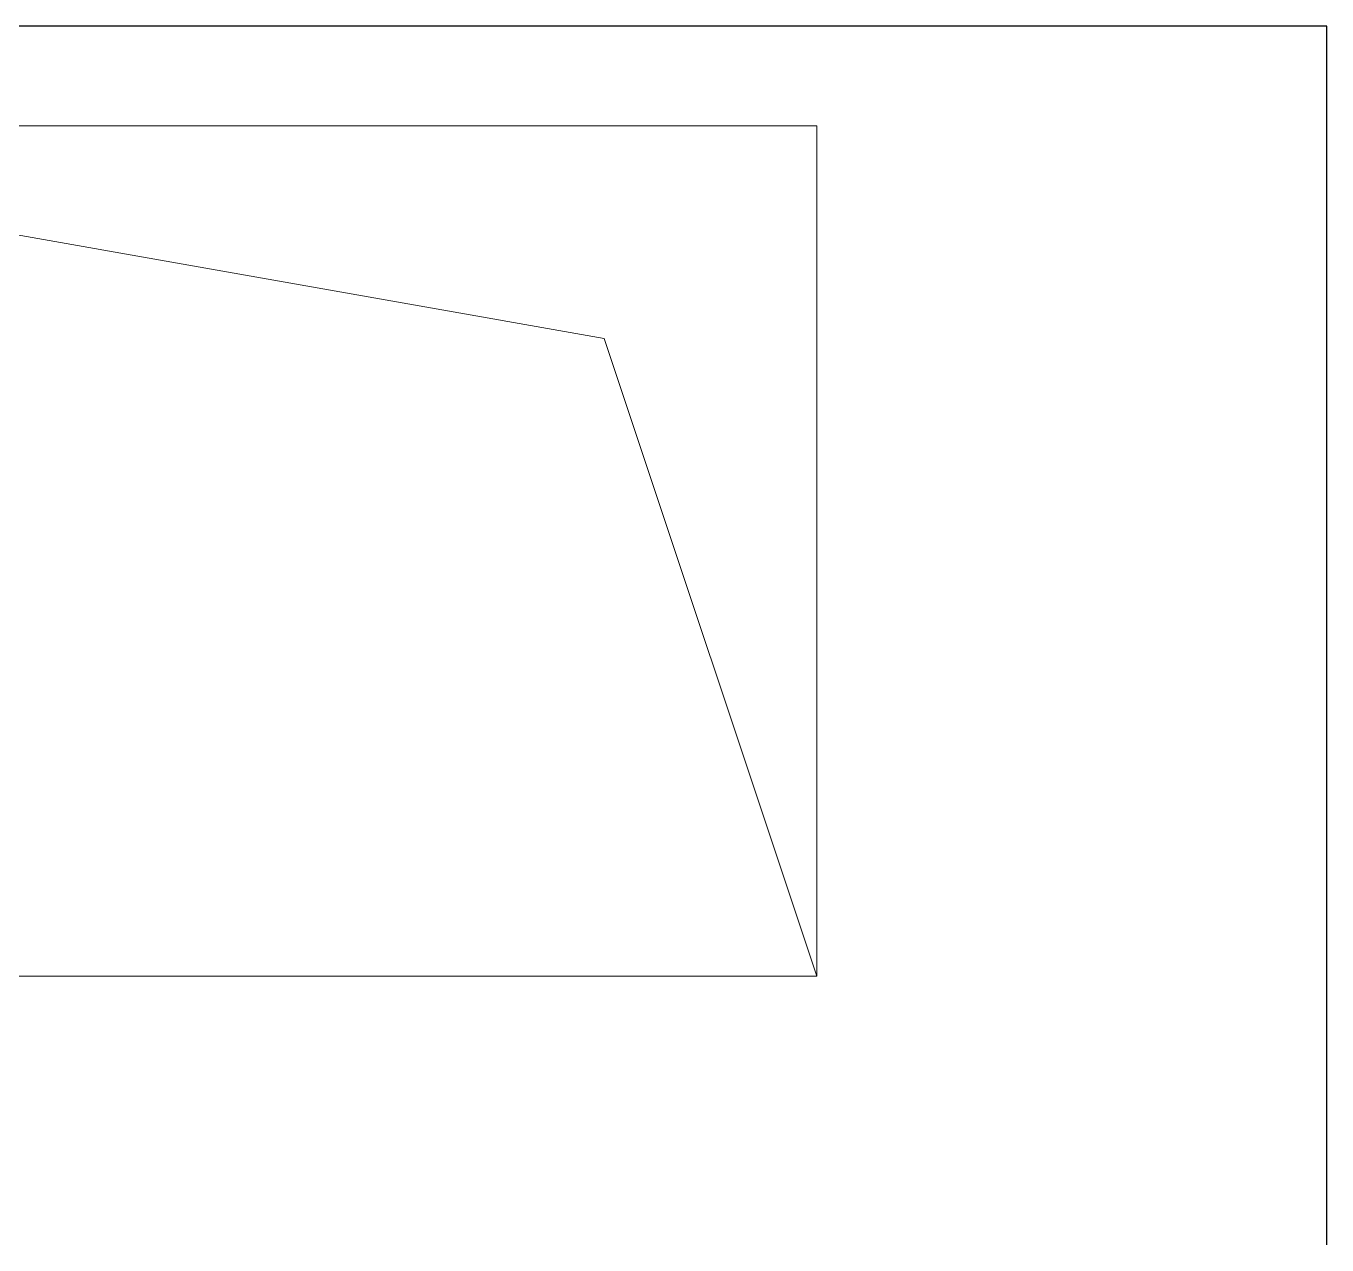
# Model space of a CAD drawing. Header units: millimetres. Extents: x -13069 to 207500, y -71366 to 56785.
# Drawn here: x 47633 to 47862.5, y 8592 to 8807.1 of the extents above; entities that cross this region are included whole.
import ezdxf

# ---------------------------------------------------------------- set-up
doc = ezdxf.new("R2010")
doc.units = ezdxf.units.MM
doc.layers.add('Обобщенные модели', color=7, linetype='Continuous', lineweight=18)
doc.layers.add('Стены несущие', color=7, linetype='Continuous', lineweight=30)

# ---------------------------------------------------------------- blocks, each defined once
blk = doc.blocks.new('GM_Отверстие прямоугольное _в плите_ - Отверстие-V33-План потолков 1-го этажа')
at = {"layer": 'Обобщенные модели'}
for p, q in [((-75, -125), (-75, 125)), ((-75, 125), (75, 125)), ((-37.5, 87.5), (75, 125)), ((75, 125), (75, -125)), ((-75, -125), (-37.5, 87.5))]:
    blk.add_line(p, q, dxfattribs=at)

msp = doc.modelspace()

# ---------------------------------------------------------------- linework, layer by layer
at = {"layer": 'Стены несущие'}
for p, q in [((47862.5, 8807.057), (47522.5, 8807.057)), ((47862.5, 8592.011), (47862.5, 8807.057))]:
    msp.add_line(p, q, dxfattribs=at)

# ---------------------------------------------------------------- block references
at = {"layer": 'Обобщенные модели', "rotation": 269.9999999999999}
msp.add_blockref('GM_Отверстие прямоугольное _в плите_ - Отверстие-V33-План потолков 1-го этажа', (47647.5, 8714.429), dxfattribs=at)

doc.saveas('drawing.dxf')
